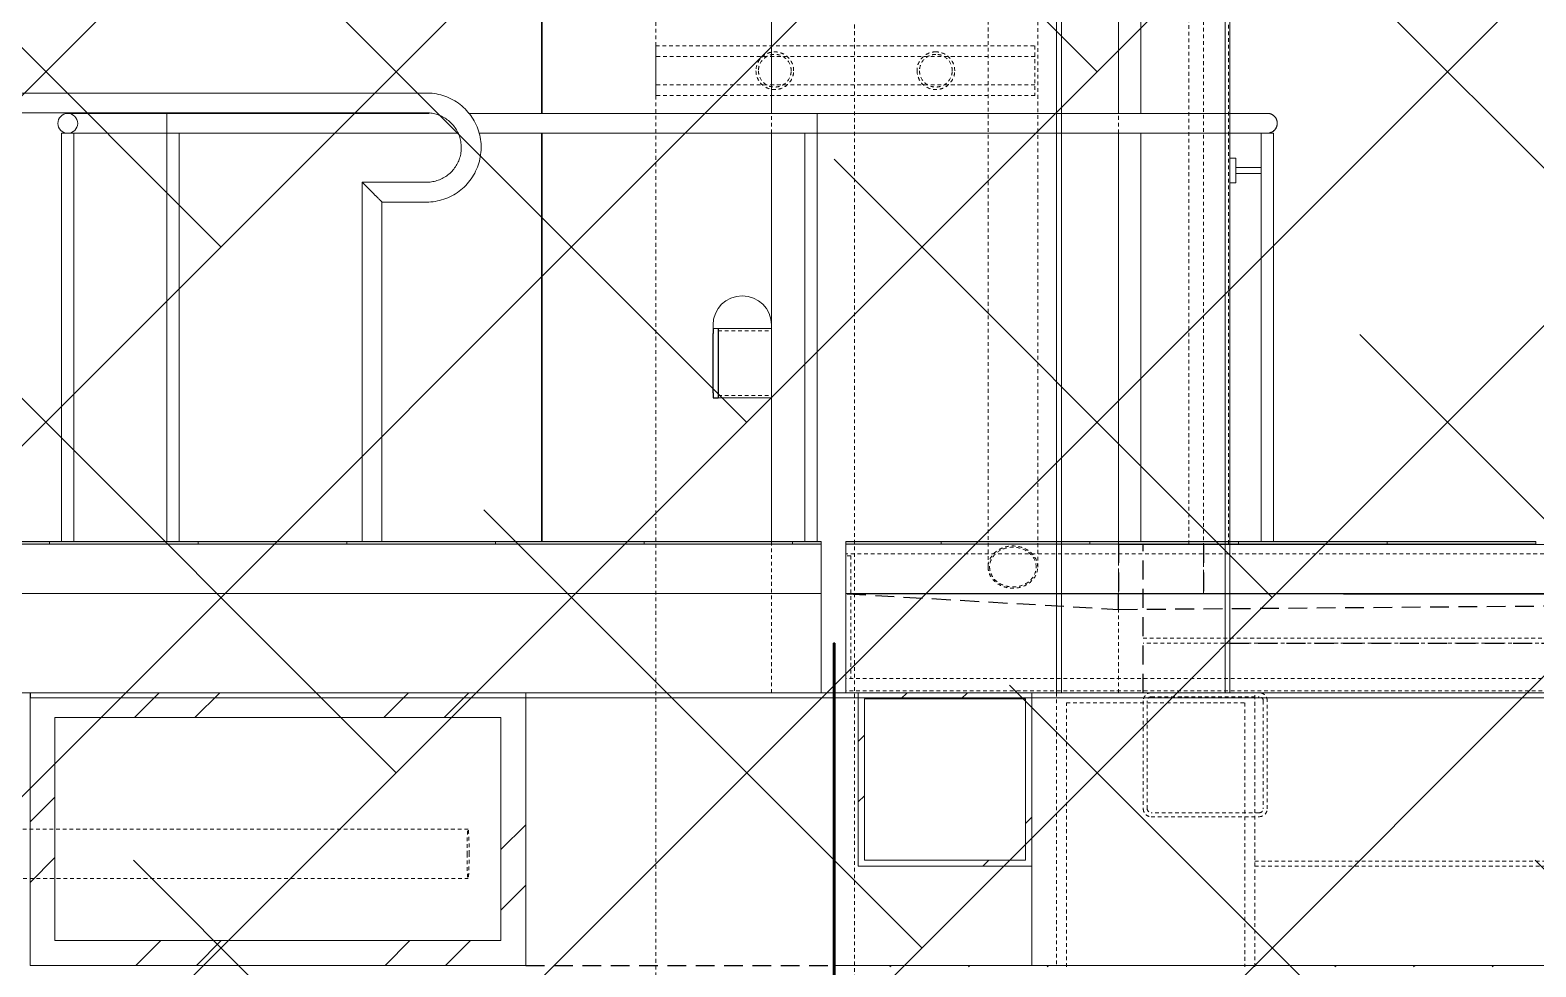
# Model space of a CAD drawing. Header units: millimetres. Extents: x 50357 to 985146, y 723188 to 1803594.
# Drawn here: x 873599 to 876638, y 818792 to 820682 of the extents above; entities that cross this region are included whole.
import ezdxf

# ---------------------------------------------------------------- set-up
doc = ezdxf.new("R2010")
doc.units = ezdxf.units.MM
doc.header["$LTSCALE"] = 3
doc.header["$MEASUREMENT"] = 0
for name, pattern in [('DASHED', [19.05, 12.7, -6.35]), ('HIDDEN', [0.375, 0.25, -0.125]), ('Member Hidden', [4.5, 2.5, -2])]:
    doc.linetypes.add(name, pattern=pattern)
for name, color, linetype, lineweight, true_color in [('A-FLOR', 7, 'Continuous', 5, 0x6e6e6e), ('A-FLOR-HRAL', 7, 'Continuous', 13, 0x6e6e6e), ('A-FLOR-PATT', 7, 'Continuous', 13, 0x6e6e6e), ('ADS060', 7, 'Continuous', 35, 0x6e6e6e), ('ADS280_B', 7, 'Member Hidden', 13, 0x6e6e6e), ('ADS280_BOther', 7, 'Continuous', 13, 0x6e6e6e), ('ADS280_BSteel', 7, 'Continuous', 13, 0x6e6e6e), ('ADS280_CSteel', 7, 'Continuous', 13, 0x6e6e6e), ('ADS280_CU', 7, 'HIDDEN', 13, 0x6e6e6e), ('ADS280_H', 7, 'Member Hidden', 13, 0x6e6e6e), ('ADS280_S', 7, 'Continuous', 13, 0x6e6e6e), ('E-LITE-EQPM', 7, 'Continuous', 13, 0x6e6e6e), ('I-WALL', 7, 'Continuous', 25, 0x6e6e6e), ('Q-SPCQ', 7, 'Continuous', 13, 0x6e6e6e)]:
    doc.layers.add(name, color=color, linetype=linetype, lineweight=lineweight, true_color=true_color)
doc.layers.add('Hatch (CARR)', color=8, linetype='Continuous', lineweight=35)
pattern_1 = [(45, (162427.4, 13871), (-251.4472, 251.4472), []), (45, (162427.4, 14252), (-251.4472, 251.4472), [])]

# ---------------------------------------------------------------- blocks, each defined once
blk = doc.blocks.new('Railing - 25mm-V11-SEC A')
at = {"layer": 'A-FLOR-HRAL'}
for p, q in [((98623.5, 21828.8), (98623.5, 21005)), ((98648.5, 21828.8), (98623.5, 21828.8)), ((98648.5, 21005), (98648.5, 21828.8))]:
    blk.add_line(p, q, dxfattribs=at)
blk = doc.blocks.new('Railing - Railing-3272684-SEC A')
blk.add_blockref('Railing - 25mm-V11-SEC A', (0, 0))
blk = doc.blocks.new('Top Rail Type - Top Rail_Internal_-3272686-SEC A')
at = {"layer": 'A-FLOR-HRAL'}
for start, end in [(0, 180), (180, 0)]:
    blk.add_arc((98636, 21848.8), 20, start, end, dxfattribs=at)
blk = doc.blocks.new('Railing - Sabco_Joint-3422319-SEC A')
at = {"layer": 'A-FLOR-HRAL'}
for p, q in [((99592.1, 22068.8), (99592.1, 22067.8)), ((99592.1, 22068.8), (99593.1, 22068.8)), ((99592.1, 22067.8), (99592.1, 21869)), ((99593.1, 22067.8), (99592.1, 22067.8)), ((99593.1, 22067.8), (99593.1, 22068.8)), ((99593.1, 21869), (99593.1, 22067.8)), ((99592.1, 21829), (99592.1, 21005)), ((99593.1, 21005), (99593.1, 21829))]:
    blk.add_line(p, q, dxfattribs=at)
blk = doc.blocks.new('Railing - Sabco_Joint-V12-SEC A')
at = {"layer": 'A-FLOR-HRAL'}
blk.add_line((100794.1, 22068.8), (100800.3, 22068.8), dxfattribs=at)
blk = doc.blocks.new('Railing - Railing-3272704-SEC A')
at = {"layer": 'A-FLOR-HRAL'}
for p, q in [((98085, 22068.7), (98528.3, 22068.7)), ((98085, 22068.8), (98522, 22068.8)), ((98085, 22067.8), (98529.3, 22067.8)), ((98522, 22068.8), (99592, 22068.8)), ((98528.3, 22068.7), (100056, 22068.7)), ((98528.3, 22068.7), (98529.3, 22067.8)), ((98529.3, 22067.8), (100056, 22067.8)), ((98529.3, 22067.8), (98529.3, 21910)), ((99593.1, 22068.8), (100056, 22068.8)), ((100756, 22068.7), (100800.3, 22068.7)), ((100756, 22068.8), (100794.1, 22068.8)), ((100756, 22067.8), (100801.3, 22067.8)), ((100800.3, 22068.7), (100801.3, 22067.8)), ((100801.3, 22067.8), (100801.3, 21869)), ((98529.3, 21870), (98529.3, 21005)), ((100801.3, 21829.1), (100801.3, 21005))]:
    blk.add_line(p, q, dxfattribs=at)
for name in ['Railing - Sabco_Joint-3422319-SEC A', 'Railing - Sabco_Joint-V12-SEC A']:
    blk.add_blockref(name, (0, 0))
blk = doc.blocks.new('HANDRAIL1 - HANDRAIL-3274031-SEC A')
at = {"layer": 'A-FLOR-HRAL'}
for p, q in [((99360, 21910), (97255.7, 21910)), ((97265.8, 21870), (99360, 21870)), ((99360, 21730), (99230, 21730)), ((99230, 21730), (99230, 21005)), ((99270, 21690), (99360, 21690)), ((99270, 21005), (99270, 21690))]:
    blk.add_line(p, q, dxfattribs=at)
at = {"layer": 'A-FLOR-HRAL', "flags": 128}
for points in [[(99360, 21690), (99364.4, 21690.1), (99368.8, 21690.4), (99373.2, 21690.8), (99377.6, 21691.4), (99381.9, 21692.2), (99386.2, 21693.2), (99390.4, 21694.3), (99394.6, 21695.6), (99398.8, 21697.1), (99402.9, 21698.7), (99406.9, 21700.5), (99410.8, 21702.4), (99414.7, 21704.5), (99418.5, 21706.8), (99422.1, 21709.2), (99425.7, 21711.8), (99429.2, 21714.5), (99432.6, 21717.3), (99435.8, 21720.3), (99438.9, 21723.4), (99441.9, 21726.6), (99444.8, 21729.9), (99447.5, 21733.4), (99450.1, 21736.9), (99452.6, 21740.6), (99454.9, 21744.3), (99457, 21748.2), (99459, 21752.1), (99460.9, 21756.1), (99462.6, 21760.1), (99464.1, 21764.3), (99465.4, 21768.5), (99466.6, 21772.7), (99467.6, 21777), (99468.4, 21781.3), (99469.1, 21785.7), (99469.6, 21790), (99469.9, 21794.4), (99470, 21798.8), (99470, 21803.2), (99469.8, 21807.6), (99469.4, 21812), (99468.8, 21816.4), (99468.1, 21820.7), (99467.1, 21825), (99466.1, 21829.3), (99464.8, 21833.5), (99463.4, 21837.6), (99461.8, 21841.7), (99460, 21845.8), (99458.1, 21849.7), (99456.1, 21853.6), (99453.8, 21857.4), (99451.5, 21861.1), (99449, 21864.7), (99446.3, 21868.2), (99443.5, 21871.6), (99440.6, 21874.9), (99437.5, 21878.1), (99434.3, 21881.1), (99431, 21884), (99427.6, 21886.8), (99424.1, 21889.4), (99420.5, 21891.9), (99416.7, 21894.3), (99412.9, 21896.4), (99409, 21898.5), (99405, 21900.4), (99401, 21902.1), (99396.9, 21903.6), (99392.7, 21905), (99388.5, 21906.3), (99384.2, 21907.3), (99379.9, 21908.2), (99375.5, 21908.9), (99371.2, 21909.4), (99366.8, 21909.8), (99362.4, 21910), (99360, 21910)], [(99360, 21870), (99362.8, 21869.9), (99365.6, 21869.8), (99368.4, 21869.5), (99371.2, 21869.1), (99373.9, 21868.6), (99376.7, 21868), (99379.4, 21867.3), (99382, 21866.4), (99384.7, 21865.5), (99387.3, 21864.5), (99389.8, 21863.3), (99392.4, 21862.1), (99394.8, 21860.7), (99397.2, 21859.3), (99399.6, 21857.8), (99401.8, 21856.1), (99404, 21854.4), (99406.2, 21852.6), (99408.3, 21850.7), (99410.2, 21848.8), (99412.2, 21846.7), (99414, 21844.6), (99415.7, 21842.4), (99417.4, 21840.1), (99418.9, 21837.8), (99420.4, 21835.4), (99421.8, 21833), (99423, 21830.5), (99424.2, 21828), (99425.3, 21825.4), (99426.2, 21822.7), (99427.1, 21820.1), (99427.8, 21817.4), (99428.5, 21814.6), (99429, 21811.9), (99429.4, 21809.1), (99429.7, 21806.3), (99429.9, 21803.6), (99430, 21800.8), (99430, 21798), (99429.9, 21795.2), (99429.6, 21792.4), (99429.2, 21789.6), (99428.8, 21786.8), (99428.2, 21784.1), (99427.5, 21781.4), (99426.7, 21778.7), (99425.8, 21776), (99424.8, 21773.4), (99423.7, 21770.9), (99422.5, 21768.3), (99421.1, 21765.9), (99419.7, 21763.5), (99418.2, 21761.1), (99416.6, 21758.8), (99414.9, 21756.6), (99413.1, 21754.4), (99411.3, 21752.3), (99409.3, 21750.3), (99407.3, 21748.4), (99405.2, 21746.5), (99403, 21744.8), (99400.8, 21743.1), (99398.5, 21741.5), (99396.1, 21740), (99393.7, 21738.6), (99391.2, 21737.3), (99388.7, 21736.1), (99386.1, 21735), (99383.5, 21734), (99380.8, 21733.2), (99378.1, 21732.4), (99375.4, 21731.7), (99372.7, 21731.2), (99369.9, 21730.7), (99367.1, 21730.4), (99364.3, 21730.1), (99361.5, 21730), (99360, 21730)]]:
    blk.add_lwpolyline(points, dxfattribs=at)
at = {"layer": 'A-FLOR-HRAL'}
blk.add_open_spline([(99230, 21730), (99230, 21730), (99230.4, 21729.7), (99231.5, 21728.5), (99232.7, 21727.4), (99233.9, 21726.2), (99235, 21725), (99236.2, 21723.9), (99237.8, 21722.2), (99239.6, 21720.4), (99241.2, 21718.9), (99242.4, 21717.7), (99243.6, 21716.4), (99244.8, 21715.2), (99246.1, 21713.9), (99247.4, 21712.6), (99248.7, 21711.3), (99250, 21710), (99251.3, 21708.7), (99252.6, 21707.4), (99253.9, 21706.1), (99255.2, 21704.8), (99256.5, 21703.6), (99257.7, 21702.3), (99258.9, 21701.1), (99260, 21700), (99261.1, 21698.9), (99262.6, 21697.5), (99263.9, 21696.1), (99265.1, 21695), (99266.2, 21693.8), (99267.4, 21692.6), (99268.6, 21691.5), (99269.7, 21690.3), (99270, 21690), (99270, 21690)], degree=3, knots=[0, 0, 0, 0, 0.083333, 0.125, 0.166667, 0.208333, 0.229167, 0.25, 0.291667, 0.333333, 0.354167, 0.375, 0.395833, 0.416667, 0.4375, 0.458333, 0.479167, 0.5, 0.520833, 0.541667, 0.5625, 0.583333, 0.604167, 0.625, 0.645833, 0.666667, 0.6875, 0.708333, 0.75, 0.770833, 0.791667, 0.833333, 0.875, 0.916667, 1, 1, 1, 1], dxfattribs=at)
blk = doc.blocks.new('Structural Framing 1 - Structural Framing 1-3532373-SEC A')
at = {"layer": 'ADS280_B', "linetype": 'Continuous'}
blk.add_line((100581, 20150), (100581, 20350), dxfattribs=at)
blk = doc.blocks.new('Grating_3 - Grantry_3-4561549-SEC A')
at = {"layer": 'Q-SPCQ'}
blk.add_line((100205.9, 20980), (100206, 20999.2), dxfattribs=at)
blk = doc.blocks.new('Railing - 25mm-5201060-SEC A')
at = {"layer": 'A-FLOR-HRAL'}
for p, q in [((101043.9, 21005), (101043.9, 21829)), ((101056.3, 21829), (101056.5, 21829)), ((101057.7, 21829), (101068.9, 21829)), ((101068.9, 21005), (101068.9, 21829))]:
    blk.add_line(p, q, dxfattribs=at)
blk = doc.blocks.new('Railing - Railing-4747321-SEC A')
blk.add_blockref('Railing - 25mm-5201060-SEC A', (0, 0))
blk = doc.blocks.new('Top Rail Type - Top Rail_Internal_-4747324-SEC A')
at = {"layer": 'A-FLOR-HRAL'}
for p, q in [((100856.4, 21869), (100148, 21869)), ((100148, 21849), (100148, 21869)), ((100148, 21829), (100148, 21849)), ((100148, 21829), (100856.4, 21829))]:
    blk.add_line(p, q, dxfattribs=at)
at = {"layer": 'A-FLOR-HRAL', "flags": 128}
for points in [[(101056.4, 21869), (101056.2, 21869), (101055.7, 21869), (101054.9, 21869), (101053.8, 21869), (101052.4, 21869), (101050.6, 21869), (101048.6, 21869), (101046.2, 21869), (101043.5, 21869), (101040.6, 21869), (101037.3, 21869), (101033.8, 21869), (101029.9, 21869), (101025.8, 21869), (101021.4, 21869), (101016.8, 21869), (101011.9, 21869), (101006.7, 21869), (101001.3, 21869), (100995.7, 21869), (100989.8, 21869), (100983.8, 21869), (100977.5, 21869), (100971.1, 21869), (100964.4, 21869), (100957.6, 21869), (100950.6, 21869), (100943.5, 21869), (100936.2, 21869), (100928.8, 21869), (100921.3, 21869), (100913.7, 21869), (100906, 21869), (100898.2, 21869), (100890.3, 21869), (100882.4, 21869), (100874.5, 21869), (100866.5, 21869), (100858.5, 21869), (100856.4, 21869)], [(101056.4, 21869), (101057.2, 21869), (101058, 21868.9), (101058.7, 21868.9), (101059.5, 21868.7), (101060.3, 21868.6), (101061.1, 21868.4), (101061.9, 21868.2), (101062.6, 21868), (101063.4, 21867.7), (101064.1, 21867.4), (101064.9, 21867.1), (101065.6, 21866.7), (101066.3, 21866.4), (101067, 21865.9), (101067.6, 21865.5), (101068.3, 21865), (101068.9, 21864.6), (101069.5, 21864), (101070.1, 21863.5), (101070.7, 21862.9), (101071.2, 21862.3), (101071.8, 21861.7), (101072.3, 21861.1), (101072.7, 21860.5), (101073.2, 21859.8), (101073.6, 21859.1), (101074, 21858.4), (101074.4, 21857.7), (101074.7, 21857), (101075, 21856.2), (101075.3, 21855.5), (101075.5, 21854.7), (101075.7, 21854), (101075.9, 21853.2), (101076.1, 21852.4), (101076.2, 21851.6), (101076.3, 21850.8), (101076.3, 21850), (101076.4, 21849.2), (101076.4, 21849)], [(101076.4, 21849), (101076.3, 21848.2), (101076.3, 21847.4), (101076.2, 21846.6), (101076.1, 21845.8), (101076, 21845), (101075.8, 21844.2), (101075.6, 21843.5), (101075.3, 21842.7), (101075.1, 21842), (101074.8, 21841.2), (101074.4, 21840.5), (101074.1, 21839.8), (101073.7, 21839.1), (101073.3, 21838.4), (101072.9, 21837.7), (101072.4, 21837.1), (101071.9, 21836.4), (101071.4, 21835.8), (101070.8, 21835.2), (101070.3, 21834.7), (101069.7, 21834.1), (101069.1, 21833.6), (101068.5, 21833.1), (101067.8, 21832.6), (101067.2, 21832.2), (101066.5, 21831.8), (101065.8, 21831.4), (101065.1, 21831), (101064.3, 21830.7), (101063.6, 21830.4), (101062.8, 21830.1), (101062.1, 21829.8), (101061.3, 21829.6), (101060.5, 21829.4), (101059.8, 21829.3), (101059, 21829.2), (101058.2, 21829.1), (101057.4, 21829), (101056.6, 21829), (101056.4, 21829)], [(100856.4, 21829), (100864.4, 21829), (100872.3, 21829), (100880.3, 21829), (100888.2, 21829), (100896.1, 21829), (100903.9, 21829), (100911.6, 21829), (100919.3, 21829), (100926.8, 21829), (100934.2, 21829), (100941.5, 21829), (100948.7, 21829), (100955.7, 21829), (100962.6, 21829), (100969.3, 21829), (100975.8, 21829), (100982.1, 21829), (100988.2, 21829), (100994.1, 21829), (100999.8, 21829), (101005.3, 21829), (101010.5, 21829), (101015.5, 21829), (101020.2, 21829), (101024.6, 21829), (101028.8, 21829), (101032.7, 21829), (101036.4, 21829), (101039.7, 21829), (101042.8, 21829), (101045.5, 21829), (101048, 21829), (101050.1, 21829), (101051.9, 21829), (101053.4, 21829), (101054.6, 21829), (101055.5, 21829), (101056.1, 21829), (101056.3, 21829), (101056.4, 21829)]]:
    blk.add_lwpolyline(points, dxfattribs=at)
at = {"layer": 'A-FLOR-HRAL'}
for start, end in [(75, 95.0522), (263.0188, 268.9081), (271.2665, 285)]:
    blk.add_arc((101056.4, 21849), 20, start, end, dxfattribs=at)
blk = doc.blocks.new('Support_ Metal_Circular - Metal-25mm_Radius-4747342-SEC A')
at = {"layer": 'A-FLOR-HRAL'}
for p, q in [((100993, 21778.8), (100981, 21778.8)), ((101043.9, 21759.8), (100993, 21759.8)), ((100981, 21728.8), (100993, 21728.8)), ((100993, 21747.8), (101043.9, 21747.8))]:
    blk.add_line(p, q, dxfattribs=at)
for start_param, end_param in [(4.712389, 6.283185), (3.141593, 4.712389)]:
    blk.add_ellipse((100993, 21753.8), major_axis=(0, 25), ratio=0.000005, start_param=start_param, end_param=end_param, dxfattribs=at)
blk = doc.blocks.new('Rectangular Hollow Sections - RHS140x80x5-V57-SEC A')
at = {"layer": 'ADS280_B', "linetype": 'Continuous'}
for p, q in [((99948, 21425), (99948, 21435)), ((99948, 21305), (99948, 21425)), ((100056, 21435), (100056, 21425)), ((100056, 21425), (100056, 21305)), ((99948, 21295), (99948, 21305)), ((100056, 21305), (100056, 21295)), ((99948, 21295), (100056, 21295))]:
    blk.add_line(p, q, dxfattribs=at)
at = {"layer": 'ADS280_B'}
for p, q in [((99948, 21430), (100056, 21430)), ((99948, 21300), (100056, 21300))]:
    blk.add_line(p, q, dxfattribs=at)
blk = doc.blocks.new('Lighting_Fixtures_Area_Floodlight - 150_Watt_Halogen-V58-SEC A')
at = {"layer": 'E-LITE-EQPM'}
for p, q in [((99938, 21442), (99938, 21435)), ((99938, 21435), (100056, 21435))]:
    blk.add_line(p, q, dxfattribs=at)
blk.add_arc((99997, 21442), 59, 0.0759, 180, dxfattribs=at)
blk = doc.blocks.new('Tactile_Orientation_Line Base - Tactile_Orientation_Line Base-V63-SEC A')
at = {"layer": 'Q-SPCQ'}
blk.add_hatch(color=256, dxfattribs=at).paths.add_polyline_path([(101298.3, 21000), (101298.3, 21005), (100998.4, 21005), (100998.4, 21000), (101104.6, 21000)], flags=0)
for p, q in [((100998.4, 21005), (101298.3, 21005)), ((100998.4, 21005), (100998.4, 21000)), ((101298.3, 21000), (100998.4, 21000)), ((101298.3, 21000), (101298.3, 21005))]:
    blk.add_line(p, q, dxfattribs=at)
blk = doc.blocks.new('Tactile_Orientation_Line Base - Tactile_Orientation_Line Base-4789328-SEC A')
at = {"layer": 'Q-SPCQ'}
blk.add_hatch(color=256, dxfattribs=at).paths.add_polyline_path([(103397.7, 21000), (103397.7, 21005), (103097.8, 21005), (103097.8, 21000), (103229.2, 21000)], flags=0)
for p, q in [((103097.8, 21005), (103397.7, 21005)), ((103097.8, 21005), (103097.8, 21000)), ((103397.7, 21000), (103097.8, 21000)), ((103397.7, 21000), (103397.7, 21005))]:
    blk.add_line(p, q, dxfattribs=at)
blk = doc.blocks.new('Tactile_Orientation_Line Base - Tactile_Orientation_Line Base-V65-SEC A')
at = {"layer": 'Q-SPCQ'}
blk.add_hatch(color=256, dxfattribs=at).paths.add_polyline_path([(100998.4, 21000), (100998.4, 21005), (100698.5, 21005), (100698.5, 21000), (100892.1, 21000)], flags=0)
for p, q in [((100698.5, 21005), (100998.4, 21005)), ((100998.4, 21000), (100698.5, 21000)), ((100998.4, 21000), (100998.4, 21005))]:
    blk.add_line(p, q, dxfattribs=at)
blk = doc.blocks.new('Specialty Equipment 29 - Specialty Equipment 1-4789507-SEC A')
at = {"layer": 'Q-SPCQ'}
blk.add_hatch(color=256, dxfattribs=at).paths.add_polyline_path([(100398.5, 21000), (100398.5, 21005), (100206, 21005), (100206, 21000), (100254.7, 21000)], flags=0)
for p, q in [((100206, 21005), (100398.5, 21005)), ((100206, 21005), (100206, 21000)), ((100398.5, 21000), (100206, 21000)), ((100398.5, 21000), (100398.5, 21005))]:
    blk.add_line(p, q, dxfattribs=at)
blk = doc.blocks.new('Specialty Equipment 31 - Specialty Equipment 1-4793573-SEC A')
at = {"layer": 'Q-SPCQ'}
blk.add_hatch(color=256, dxfattribs=at).paths.add_polyline_path([(100148.5, 21000), (100156, 21000), (100156, 21005), (100098.6, 21005), (100098.6, 21000)], flags=0)
for p, q in [((100098.6, 21005), (100156, 21005)), ((100098.6, 21005), (100098.6, 21000)), ((100156, 21000), (100098.6, 21000)), ((100156, 21000), (100156, 21005))]:
    blk.add_line(p, q, dxfattribs=at)
blk = doc.blocks.new('Top Rail Type - Top Rail_Internal_-5142529-SEC A')
at = {"layer": 'A-FLOR-HRAL'}
for p, q in [((98836, 21868.8), (98686, 21868.8)), ((98686, 21828.8), (98836, 21828.8))]:
    blk.add_line(p, q, dxfattribs=at)
at = {"layer": 'A-FLOR-HRAL', "flags": 128}
for points in [[(98638, 21868.8), (98638.6, 21868.8), (98639.2, 21868.8), (98640, 21868.8), (98640.8, 21868.8), (98641.7, 21868.8), (98642.6, 21868.8), (98643.7, 21868.8), (98644.8, 21868.8), (98645.9, 21868.8), (98647.1, 21868.8), (98648.4, 21868.8), (98649.8, 21868.8), (98651.2, 21868.8), (98652.6, 21868.8), (98654.2, 21868.8), (98655.7, 21868.8), (98657.3, 21868.8), (98659, 21868.8), (98660.7, 21868.8), (98662.5, 21868.8), (98664.2, 21868.8), (98666.1, 21868.8), (98667.9, 21868.8), (98669.8, 21868.8), (98671.7, 21868.8), (98673.6, 21868.8), (98675.6, 21868.8), (98677.5, 21868.8), (98679.5, 21868.8), (98681.5, 21868.8), (98683.5, 21868.8), (98685.5, 21868.8), (98686, 21868.8)], [(98686, 21828.8), (98684, 21828.8), (98682, 21828.8), (98680, 21828.8), (98678.1, 21828.8), (98676.1, 21828.8), (98674.1, 21828.8), (98672.2, 21828.8), (98670.3, 21828.8), (98668.4, 21828.8), (98666.6, 21828.8), (98664.7, 21828.8), (98662.9, 21828.8), (98661.2, 21828.8), (98659.5, 21828.8), (98657.8, 21828.8), (98656.2, 21828.8), (98654.6, 21828.8), (98653.1, 21828.8), (98651.6, 21828.8), (98650.2, 21828.8), (98648.8, 21828.8)]]:
    blk.add_lwpolyline(points, dxfattribs=at)
at = {"layer": 'A-FLOR-HRAL'}
for start_param, end_param in [(4.722504, 4.974188), (4.460705, 4.712389), (4.199645, 4.45059), (3.939632, 4.18879), (3.237482, 3.926991)]:
    blk.add_ellipse((98836, 21848.8), major_axis=(0, 20), ratio=0.000005, start_param=start_param, end_param=end_param, dxfattribs=at)
blk = doc.blocks.new('Railing - 25mm-V78-SEC A')
at = {"layer": 'A-FLOR-HRAL'}
for p, q in [((100123, 21005), (100123, 21829)), ((100148, 21005), (100148, 21829))]:
    blk.add_line(p, q, dxfattribs=at)
blk = doc.blocks.new('Railing - Railing-5142963-SEC A')
for p in [(-1287, 0), (0, 0)]:
    blk.add_blockref('Railing - 25mm-V78-SEC A', p)
blk = doc.blocks.new('Top Rail Type - Top Rail_Internal_-5142965-SEC A')
at = {"layer": 'A-FLOR-HRAL'}
for p, q in [((99365.1, 21869), (98836, 21869)), ((98836, 21868.3), (98836, 21869)), ((98836, 21866.3), (98836, 21868.2)), ((98836, 21849), (98836, 21866.2)), ((98836, 21843.8), (98836, 21848.8)), ((100148, 21869), (99444.8, 21869)), ((100148, 21869), (100148, 21849)), ((100148, 21849), (100148, 21829)), ((98836, 21829), (99422.9, 21829)), ((99465.9, 21829), (100148, 21829))]:
    blk.add_line(p, q, dxfattribs=at)
blk = doc.blocks.new('Top Rail Type - Top Rail_Internal_-5200617-SEC A')
at = {"layer": 'A-FLOR-HRAL'}
for start, end in [(83.7402, 90), (259.7931, 264.5059), (275.4941, 305.3039), (310.9235, 318.1173), (320.2911, 326.0259), (328.1304, 331.5307), (333.7244, 342.2105), (344.5843, 345)]:
    blk.add_arc((101056.4, 21848.8), 20, start, end, dxfattribs=at)
blk = doc.blocks.new('Square Hollow Sections-Column - SHS350x350x10-3067902-SEC A')
at = {"layer": 'ADS280_CU'}
for p, q in [((100641, 20700), (100641, 24280)), ((100971, 24280), (100971, 21868.6)), ((100971, 21868.6), (100971, 21829.4)), ((100971, 21829.3), (100971, 21005)), ((100971, 21005), (100971, 20700))]:
    blk.add_line(p, q, dxfattribs=at)
blk = doc.blocks.new('Square Hollow Sections - SHS 350x350x10-4159665-SEC A')
at = {"layer": 'ADS280_H'}
blk.add_line((101031, 20360), (104781, 20360), dxfattribs=at)
blk = doc.blocks.new('Hanger Rod M100 - Horiziontal Rod-4160037-SEC A')
at = {"layer": 'ADS280_H'}
for p, q in [((99443.7, 20425), (94320.6, 20425)), ((94320.6, 20325), (99443.7, 20325))]:
    blk.add_line(p, q, dxfattribs=at)
for start_param, end_param in [(4.712389, 7.853982), (1.570796, 4.712389)]:
    blk.add_ellipse((99443.7, 20375), major_axis=(0, 50), ratio=0.042773, start_param=start_param, end_param=end_param, dxfattribs=at)
blk = doc.blocks.new('Square Hollow Sections - SHS 350x350x10-3598453-SEC A')
at = {"layer": 'ADS280_H'}
blk.add_line((101030.9, 20360), (101031, 20360), dxfattribs=at)
blk = doc.blocks.new('Built Up Member - S5_BUILT-UP BOX D350xB350xTF12_5xTW12_5 THK-4485594-SEC A')
at = {"layer": 'ADS280_H', "linetype": 'Continuous'}
h = blk.add_hatch(dxfattribs=at)
h.set_pattern_fill('FP_1', color=256, style=0, pattern_type=2)
h.set_pattern_definition(pattern_1)
h.paths.add_polyline_path([(100231, 20350), (100581, 20350), (100581, 20700), (100231, 20700), (100231, 20429.2)], flags=0)
h.paths.add_polyline_path([(100568.5, 20362.5), (100243.5, 20362.5), (100243.5, 20687.5), (100568.5, 20687.5), (100568.5, 20429.2)], flags=0)
at = {"layer": 'ADS280_S'}
for p, q in [((100581, 20700), (100231, 20700)), ((100231, 20700), (100231, 20350)), ((100581, 20350), (100581, 20700)), ((100243.5, 20687.5), (100568.5, 20687.5)), ((100243.5, 20362.5), (100243.5, 20687.5)), ((100568.5, 20687.5), (100568.5, 20362.5)), ((100568.5, 20362.5), (100243.5, 20362.5)), ((100231, 20350), (100581, 20350))]:
    blk.add_line(p, q, dxfattribs=at)
blk = doc.blocks.new('Built Up Member - S9_BUILT-UP BOX D550xB1000xTF50xTW50 THK-3522221-SEC A')
at = {"layer": 'ADS280_H', "linetype": 'Continuous'}
h = blk.add_hatch(dxfattribs=at)
h.set_pattern_fill('FP_1', color=256, style=0, pattern_type=2)
h.set_pattern_definition(pattern_1)
h.paths.add_polyline_path([(99560, 20150), (99560, 20700), (98560, 20700), (98560, 20150), (99404.9, 20150)], flags=0)
h.paths.add_polyline_path([(99404.9, 20200), (98610, 20200), (98610, 20650), (99510, 20650), (99510, 20200)], flags=0)
at = {"layer": 'ADS280_S'}
for p, q in [((99560, 20700), (98560, 20700)), ((98560, 20700), (98560, 20150)), ((99560, 20150), (99560, 20700)), ((98610, 20650), (99510, 20650)), ((98610, 20200), (98610, 20650)), ((99510, 20650), (99510, 20200)), ((99510, 20200), (98610, 20200)), ((98560, 20150), (99560, 20150))]:
    blk.add_line(p, q, dxfattribs=at)
blk = doc.blocks.new('PFC-Parallel Flange Channels - CHANNEL 200x275_75x25-5140294-SEC A')
at = {"layer": 'ADS280_H'}
blk.add_line((104851, 20729), (100206, 20729), dxfattribs=at)
blk = doc.blocks.new('PFC-Parallel Flange Channels - CHANNEL 200x200x250x10-3784114-SEC A')
at = {"layer": 'ADS280_H'}
blk.add_line((100806, 20810), (104601, 20810), dxfattribs=at)
blk = doc.blocks.new('Circular Hollow Sections - CHS Ø 100x3 THK-V91-SEC A')
at = {"layer": 'ADS280_H'}
for p, q in [((100493, 24026.4), (100493, 20953.6)), ((100593, 20953.6), (100593, 24026.4))]:
    blk.add_line(p, q, dxfattribs=at)
for centre, major_axis, start_param, end_param in [((100543, 24026.4), (50, 0), 0, 3.141593), ((100543, 20953.6), (-50, 0), 3.141593, 6.283185), ((100543, 20953.6), (47, 0), 0, 3.141593), ((100543, 20953.6), (50, 0), 3.141593, 6.283185), ((100543, 20953.6), (47, 0), 3.141593, 6.283185)]:
    blk.add_ellipse(centre, major_axis=major_axis, ratio=0.852882, start_param=start_param, end_param=end_param, dxfattribs=at)
blk = doc.blocks.new('C-Channels - C100x50-4116544-SEC A')
at = {"layer": 'ADS280_H'}
for p, q in [((99822.5, 21905), (99822.5, 22005)), ((99822.5, 22005), (100587.5, 22005)), ((100587.5, 22005), (100587.5, 21905)), ((100587.5, 21983.5), (99822.5, 21983.5)), ((100587.5, 21926.5), (99822.5, 21926.5)), ((100587.5, 21905), (99822.5, 21905))]:
    blk.add_line(p, q, dxfattribs=at)
blk = doc.blocks.new('Circular Hollow Sections - CHS Ø 76_1x5 THK-V96-SEC A')
at = {"layer": 'ADS280_H'}
for p, q in [((100062.6, 10693), (100062.5, 10693)), ((100062.5, 10616.9), (100062.6, 10616.9))]:
    blk.add_line(p, q, dxfattribs=at)
for radius, start, end in [(38, 0, 180), (33, 0, 180), (38, 180, 0), (33, 180, 0)]:
    blk.add_arc((100062.6, 10655), radius, start, end, dxfattribs=at)
blk = doc.blocks.new('Circular Hollow Sections - CHS Ø 76_1x5 THK-V102-SEC A')
at = {"layer": 'ADS280_H'}
for p, q in [((106062.6, 12488), (106062.5, 12488)), ((106062.5, 12411.9), (106062.6, 12411.9))]:
    blk.add_line(p, q, dxfattribs=at)
for radius, start, end in [(38.1, 90, 180), (38, 0, 90), (33, 90, 180), (33, 0, 90), (38, 180, 0), (33, 180, 0)]:
    blk.add_arc((106062.6, 12450), radius, start, end, dxfattribs=at)

msp = doc.modelspace()

# ---------------------------------------------------------------- hatches: boundary and pattern name
at = {"layer": 'A-FLOR-PATT'}
h = msp.add_hatch(dxfattribs=at)
h.set_pattern_fill('FP_4', color=256, style=0, pattern_type=2)
h.set_pattern_definition([(45, (937466.83, 812515.94), (-449.013, 449.013), []), (45, (937625.6, 812515.94), (0, 898.0256), []), (45, (937308.1, 812515.94), (0, 898.0256), [])])
h.paths.add_polyline_path([(895265.3282, 818791.936), (896115.1648, 818791.936), (896115.1648, 818794.936), (875223.4483, 818794.936), (875223.4483, 818791.936), (894415.4916, 818791.936)], flags=0)
at = {"layer": 'ADS060', "lineweight": 13}
h = msp.add_hatch(dxfattribs=at)
h.set_pattern_fill('FP_1', color=256, style=0, pattern_type=2)
h.set_pattern_definition([(45, (937466.83, 812515.94), (-251.4472, 251.4472), []), (45, (937466.83, 812896.94), (-251.4472, 251.4472), [])])
h.paths.add_polyline_path([(875220.4483, 818771.4671), (875223.4483, 818772.936), (875223.4483, 819444.936), (875220.4483, 819444.936), (875220.4483, 818848.9839)], flags=0)
at = {"layer": 'Hatch (CARR)'}
h = msp.add_hatch(dxfattribs=at)
h.set_pattern_fill('ANSI38', color=256, scale=4000)
edge = h.paths.add_edge_path()
edge.add_arc((901797.5377, 767882.7787), 65692.9869, 89.447631451, 111.454694143)
edge.add_line((877769.3162, 829023.7069), (843903.652, 829356.155))
edge.add_line((843903.652, 829356.155), (843838.7661, 822738.7897))
edge.add_line((843838.7661, 822738.7897), (855789.2784, 822621.4755))
edge.add_line((855789.2784, 822621.4755), (861630.5158, 818523.1211))
edge.add_line((861630.5158, 818523.1211), (861630.4904, 817844.936))
edge.add_line((861630.4904, 817844.936), (860370.6117, 817844.936))
edge.add_line((860370.6117, 817844.936), (856170.6117, 815594.936))
edge.add_line((856170.6117, 815594.936), (854950.6117, 815594.936))
edge.add_line((854950.6117, 815594.936), (854390.6117, 815294.936))
edge.add_line((854390.6117, 815294.936), (844469.3201, 815294.936))
edge.add_line((844469.3201, 815294.936), (844469.3201, 810194.936))
edge.add_line((844469.3201, 810194.936), (868430.8636, 810194.936))
edge.add_line((868430.8636, 810194.936), (868430.8636, 812102.6672))
edge.add_line((868430.8636, 812102.6672), (875730.6511, 815683.6405))
edge.add_line((875730.6511, 815683.6405), (902430.851, 815683.6405))
edge.add_line((902430.851, 815683.6405), (902430.851, 833572.7128))

# ---------------------------------------------------------------- linework, layer by layer
at = {"layer": 'A-FLOR'}
for p, q in [((875290.9199, 819644.8864), (875795.4744, 819644.336)), ((875795.4744, 819644.336), (878737.0793, 819644.795)), ((879635.7198, 819639.5419), (875795.4744, 819644.336)), ((875795.4745, 819644.2462), (875795.4744, 819644.336))]:
    msp.add_line(p, q, dxfattribs=at)
at = {"layer": 'ADS280_BSteel'}
for p, q in [((875095.4552, 820513.936), (875095.4552, 825430.0629)), ((875795.4552, 820513.936), (875795.4552, 825399.7677)), ((875095.4552, 819649.936), (875095.4552, 820473.9837)), ((875795.4552, 819649.936), (875795.4552, 820474.0325)), ((875620.4094, 818994.936), (875620.4094, 818794.936))]:
    msp.add_line(p, q, dxfattribs=at)
at = {"layer": 'ADS280_CSteel'}
for p, q in [((876020.4552, 820513.7257), (876020.4552, 822924.936)), ((876020.4552, 819649.936), (876020.4552, 820474.0567))]:
    msp.add_line(p, q, dxfattribs=at)
at = {"layer": 'ADS280_CU', "linetype": 'Member Hidden'}
for p, q in [((874862.2897, 805394.9378), (874862.2897, 825444.936)), ((875262.6198, 825444.936), (875262.6198, 805228.6784)), ((875967.2976, 819544.936), (875967.2976, 822774.936)), ((875937.1564, 819644.936), (875937.1564, 820759.936)), ((876017.1564, 820759.936), (876017.1564, 819644.936)), ((875255.455, 819621.0405), (875245.455, 819621.0405)), ((875255.455, 819621.0405), (875255.455, 819373.9663))]:
    msp.add_line(p, q, dxfattribs=at)
at = {"layer": 'ADS280_CU'}
for p, q in [((875670.4552, 822924.936), (875670.4552, 819344.936)), ((876020.4552, 820474.1063), (876020.4552, 820513.6761)), ((876020.4552, 819344.936), (876020.4552, 819649.8863))]:
    msp.add_line(p, q, dxfattribs=at)
at = {"layer": 'ADS280_H'}
for p, q in [((875095.4552, 820474.0333), (875095.4552, 820513.8863)), ((875795.4552, 820474.0821), (875795.4552, 820513.8863)), ((875095.4552, 819344.9629), (875095.4552, 819649.8863)), ((875795.4552, 819344.9629), (875795.4552, 819649.8863)), ((879650.4552, 819624.936), (875245.455, 819624.936)), ((879640.4056, 819444.936), (875845.466, 819444.936)), ((879890.455, 819348.936), (875245.455, 819348.936)), ((875670.4552, 819344.936), (875670.4552, 818791.9856)), ((875861.4552, 819336.936), (876079.4552, 819336.936)), ((876070.3552, 818994.936), (876070.3552, 819344.936)), ((876070.4552, 818791.9856), (876070.4552, 819344.936)), ((875690.4552, 819324.936), (876050.4552, 819324.936)), ((875690.4552, 818791.9856), (875690.4552, 819324.936)), ((875845.4552, 819328.936), (875845.4552, 819110.936)), ((875853.4552, 819110.936), (875853.4552, 819328.936)), ((876050.4552, 819324.936), (876050.4552, 818791.9856)), ((876087.4552, 819328.936), (876087.4552, 819110.936)), ((876095.4552, 819110.936), (876095.4552, 819328.936)), ((876079.4552, 819102.936), (875861.4552, 819102.936)), ((875861.4552, 819094.936), (876079.4552, 819094.936)), ((876070.3552, 818994.936), (876070.4056, 818994.936)), ((876070.4552, 818994.936), (877770.3857, 818994.936))]:
    msp.add_line(p, q, dxfattribs=at)
at = {"layer": 'ADS280_H', "linetype": 'DASHED', "lineweight": 25}
for p, q in [((875795.4552, 819644.936), (875795.4552, 819544.936)), ((875795.4745, 819644.2462), (875795.4744, 819644.336)), ((875845.4552, 819344.936), (875845.4552, 819644.936)), ((875967.2976, 819644.936), (875967.2976, 819544.936)), ((875247.9037, 819544.7939), (875795.4563, 819513.036)), ((875795.4563, 819513.036), (875795.4744, 819544.2462)), ((875795.4563, 819513.036), (879060.0858, 819540.1209)), ((876020.4552, 819444.936), (879640.4056, 819444.936)), ((874599.5119, 818794.936), (875223.433, 818794.936))]:
    msp.add_line(p, q, dxfattribs=at)
at = {"layer": 'ADS280_H'}
for centre, radius, start, end in [((875861.4552, 819328.936), 16, 91.3649279, 180), ((875861.4552, 819328.936), 8, 90, 180), ((876079.4552, 819328.936), 8, 0, 90), ((876079.4552, 819328.936), 16, 0, 88.6350721), ((875861.4552, 819110.936), 16, 180, 270), ((875861.4552, 819110.936), 8, 180, 270), ((876079.4552, 819110.936), 16, 270, 0), ((876079.4552, 819110.936), 8, 270, 0)]:
    msp.add_arc(centre, radius, start, end, dxfattribs=at)
at = {"layer": 'ADS280_S'}
for p, q in [((875195.4552, 819344.936), (875195.4552, 819644.936)), ((875245.4552, 819644.936), (875245.4552, 819344.936)), ((875247.0321, 819644.8445), (875246.3104, 819644.8864)), ((875795.4745, 819644.2462), (875247.0321, 819644.8445)), ((879629.4026, 819639.4598), (875795.4745, 819644.2462)), ((872573.4552, 819544.936), (875195.4552, 819544.936)), ((879640.4552, 819544.936), (875245.4552, 819544.936)), ((875245.4552, 819544.936), (875247.0321, 819544.8445)), ((875247.0321, 819544.8445), (875795.4745, 819544.2462)), ((875795.4745, 819544.2462), (879629.4026, 819539.4598)), ((872573.4552, 819344.936), (902430.851, 819344.936)), ((873600.4552, 819344.936), (873600.4552, 819334.936)), ((873600.4552, 819334.936), (902430.851, 819334.936)), ((902430.851, 818794.936), (875223.4483, 818794.936))]:
    msp.add_line(p, q, dxfattribs=at)
at = {"layer": 'I-WALL'}
for p, q in [((874977.4158, 819949.936), (874977.4158, 820069.936)), ((874987.4158, 820069.936), (874987.4158, 819949.936)), ((874977.4159, 819939.936), (874987.4159, 819939.936)), ((875220.4483, 819444.936), (875220.433, 819444.936))]:
    msp.add_line(p, q, dxfattribs=at)
at = {"layer": 'I-WALL', "lineweight": 35}
for p, q in [((875220.4483, 819444.936), (875220.4483, 818771.4671)), ((875223.4483, 819444.936), (875220.4483, 819444.936)), ((875223.4483, 818772.936), (875223.4483, 819444.936))]:
    msp.add_line(p, q, dxfattribs=at)
at = {"layer": 'I-WALL'}
for centre, start_param, end_param in [((874977.4159, 820069.936), 0, 1.570796327), ((874987.4159, 820069.936), 0, 1.570796327), ((874977.4159, 819949.936), 1.570796327, 3.141592654), ((874987.4159, 819949.936), 1.570796327, 3.141592654)]:
    msp.add_ellipse(centre, major_axis=(0, 10), ratio=0.000005146, start_param=start_param, end_param=end_param, dxfattribs=at)

# ---------------------------------------------------------------- block references
at = {"layer": 'A-FLOR-HRAL'}
for name in ['HANDRAIL1 - HANDRAIL-3274031-SEC A', 'Railing - Railing-3272704-SEC A', 'Top Rail Type - Top Rail_Internal_-3272686-SEC A', 'Top Rail Type - Top Rail_Internal_-5142529-SEC A', 'Top Rail Type - Top Rail_Internal_-5142965-SEC A', 'Top Rail Type - Top Rail_Internal_-4747324-SEC A', 'Top Rail Type - Top Rail_Internal_-5200617-SEC A', 'Railing - Railing-3272684-SEC A', 'Railing - Railing-5142963-SEC A', 'Railing - Railing-4747321-SEC A', 'Support_ Metal_Circular - Metal-25mm_Radius-4747342-SEC A']:
    msp.add_blockref(name, (775039.4296, 798644.936), dxfattribs=at)
at = {"layer": 'ADS280_BOther'}
msp.add_blockref('Structural Framing 1 - Structural Framing 1-3532373-SEC A', (775039.4296, 798644.936), dxfattribs=at)
at = {"layer": 'ADS280_BSteel', "linetype": 'Member Hidden'}
for name, p in [('Circular Hollow Sections - CHS Ø 100x3 THK-V91-SEC A', (775039.4296, 798644.936)), ('C-Channels - C100x50-4116544-SEC A', (775039.4296, 798644.936)), ('Circular Hollow Sections - CHS Ø 76_1x5 THK-V96-SEC A', (775039.4296, 809944.936)), ('Circular Hollow Sections - CHS Ø 76_1x5 THK-V102-SEC A', (769364.4296, 808149.936)), ('PFC-Parallel Flange Channels - CHANNEL 200x200x250x10-3784114-SEC A', (775039.4296, 798644.936)), ('PFC-Parallel Flange Channels - CHANNEL 200x275_75x25-5140294-SEC A', (775039.4296, 798644.936)), ('Built Up Member - S9_BUILT-UP BOX D550xB1000xTF50xTW50 THK-3522221-SEC A', (775039.4296, 798644.936)), ('Built Up Member - S5_BUILT-UP BOX D350xB350xTF12_5xTW12_5 THK-4485594-SEC A', (775039.4296, 798644.936)), ('Hanger Rod M100 - Horiziontal Rod-4160037-SEC A', (775039.4296, 798644.936)), ('Square Hollow Sections - SHS 350x350x10-3598453-SEC A', (775039.4296, 798644.936)), ('Square Hollow Sections - SHS 350x350x10-4159665-SEC A', (775039.4296, 798644.936))]:
    msp.add_blockref(name, p, dxfattribs=at)
at = {"layer": 'ADS280_BSteel'}
msp.add_blockref('Rectangular Hollow Sections - RHS140x80x5-V57-SEC A', (775039.4296, 798644.936), dxfattribs=at)
at = {"layer": 'ADS280_CSteel', "linetype": 'HIDDEN'}
msp.add_blockref('Square Hollow Sections-Column - SHS350x350x10-3067902-SEC A', (775039.4296, 798644.936), dxfattribs=at)
at = {"layer": 'E-LITE-EQPM'}
msp.add_blockref('Lighting_Fixtures_Area_Floodlight - 150_Watt_Halogen-V58-SEC A', (775039.4296, 798644.936), dxfattribs=at)
at = {"layer": 'Q-SPCQ'}
for name, p in [('Tactile_Orientation_Line Base - Tactile_Orientation_Line Base-V63-SEC A', (772340.1534, 798644.936)), ('Tactile_Orientation_Line Base - Tactile_Orientation_Line Base-V63-SEC A', (772640.0729, 798644.936)), ('Tactile_Orientation_Line Base - Tactile_Orientation_Line Base-V63-SEC A', (772939.9925, 798644.936)), ('Tactile_Orientation_Line Base - Tactile_Orientation_Line Base-V63-SEC A', (773239.9121, 798644.936)), ('Tactile_Orientation_Line Base - Tactile_Orientation_Line Base-V63-SEC A', (773539.8317, 798644.936)), ('Tactile_Orientation_Line Base - Tactile_Orientation_Line Base-V63-SEC A', (773839.7513, 798644.936)), ('Specialty Equipment 31 - Specialty Equipment 1-4793573-SEC A', (775039.4296, 798644.936)), ('Grating_3 - Grantry_3-4561549-SEC A', (775039.4296, 798644.936)), ('Specialty Equipment 29 - Specialty Equipment 1-4789507-SEC A', (775039.4296, 798644.936)), ('Tactile_Orientation_Line Base - Tactile_Orientation_Line Base-4789328-SEC A', (772340.1534, 798644.936)), ('Tactile_Orientation_Line Base - Tactile_Orientation_Line Base-V65-SEC A', (775039.4296, 798644.936)), ('Tactile_Orientation_Line Base - Tactile_Orientation_Line Base-V63-SEC A', (775039.4296, 798644.936)), ('Tactile_Orientation_Line Base - Tactile_Orientation_Line Base-V63-SEC A', (775339.3491, 798644.936))]:
    msp.add_blockref(name, p, dxfattribs=at)

doc.saveas('drawing.dxf')
